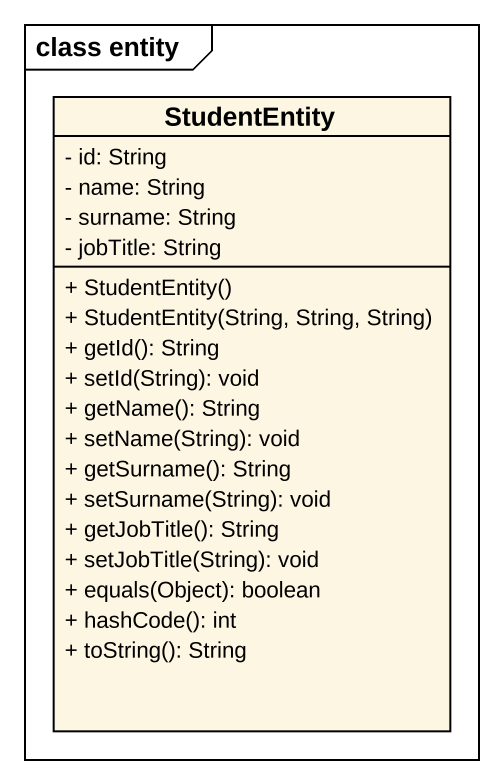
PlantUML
@startuml
mainframe class entity
hide circle
hide empty members
skinparam classAttributeIconSize 0
class StudentEntity {
  - id: String
  - name: String
  - surname: String
  - jobTitle: String
  + StudentEntity()
  + StudentEntity(String, String, String)
  + getId(): String
  + setId(String): void
  + getName(): String
  + setName(String): void
  + getSurname(): String
  + setSurname(String): void
  + getJobTitle(): String
  + setJobTitle(String): void
  + equals(Object): boolean
  + hashCode(): int
  + toString(): String
}
@enduml
